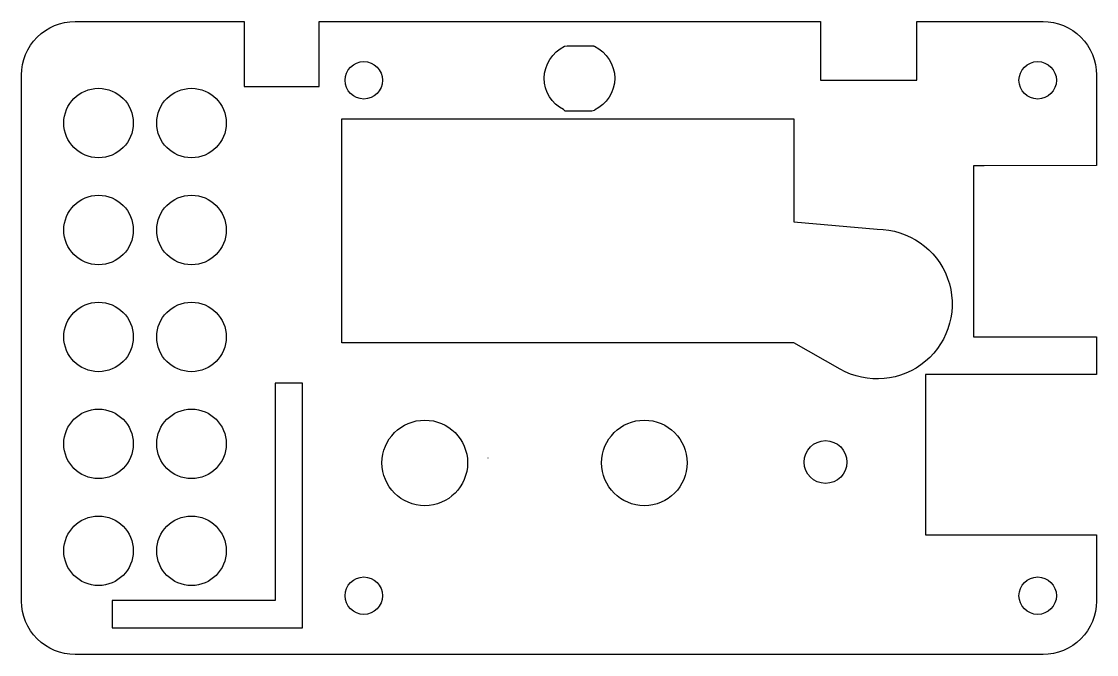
# Model space of a CAD drawing. Header units: millimetres. Extents: x 66 to 167, y -202 to -143.
import ezdxf

# ---------------------------------------------------------------- set-up
doc = ezdxf.new("R2010")
doc.units = ezdxf.units.MM
doc.layers.get('0').update_dxf_attribs({"linetype": 'CONTINUOUS'})

msp = doc.modelspace()

# ---------------------------------------------------------------- linework, layer by layer
for p, q in [((116.99, -145.27), (117.23, -145.22)), ((117.23, -145.22), (119.56, -145.22)), ((119.56, -145.22), (119.69, -145.22)), ((117.02, -151.3), (116.91, -151.19)), ((117.02, -151.3), (119.56, -151.3)), ((119.56, -151.3), (119.79, -151.23)), ((109.86, -183.79), (109.84, -183.79))]:
    msp.add_line(p, q)
for points in [[(166.73, -156.43), (156.23, -156.44), (155.23, -156.44), (155.23, -172.44), (156.23, -172.44), (166.73, -172.44), (166.73, -175.96), (152.73, -175.96), (150.73, -175.96), (150.73, -190.96), (152.73, -190.96), (166.73, -190.96), (166.73, -192.96), (166.73, -197.15, -0.414214), (161.73, -202.15), (71.23, -202.15, -0.414214), (66.23, -197.15), (66.23, -147.95, -0.414214), (71.23, -142.95), (87.06, -142.95), (87.06, -148.04), (87.06, -149.04), (94.06, -149.04), (94.06, -148.04), (94.06, -142.95), (138.93, -142.95), (140.93, -142.95), (140.93, -148.45), (149.93, -148.45), (149.93, -142.95), (151.93, -142.95), (161.73, -142.95, -0.414214), (166.73, -147.95), (166.73, -154.43)], [(137.44, -173), (96.17, -173), (96.17, -152.06), (137.44, -152.06), (138.44, -152.06), (138.44, -161.7), (146.23, -162.38, -1.299973), (142.76, -175.46), (138.44, -173)]]:
    msp.add_lwpolyline(points, format="xyb", close=True)
msp.add_lwpolyline([(92.49, -176.78), (91.22, -176.78), (89.95, -176.78), (89.95, -197.1), (74.71, -197.1), (74.71, -198.37), (74.71, -199.64), (92.49, -199.64)], close=True)
for centre, radius in [((98.23, -148.45), 1.75), ((161.23, -148.45), 1.75), ((73.43, -152.45), 3.25), ((82.12, -152.45), 3.25), ((73.43, -162.45), 3.25), ((82.12, -162.45), 3.25), ((73.43, -172.45), 3.25), ((82.12, -172.45), 3.25), ((73.43, -182.45), 3.25), ((82.12, -182.45), 3.25), ((103.93, -184.23), 4), ((124.46, -184.23), 4), ((141.4, -184.15), 2), ((73.43, -192.45), 3.25), ((82.12, -192.45), 3.25), ((98.23, -196.65), 1.75), ((161.23, -196.65), 1.75)]:
    msp.add_circle(centre, radius)
for points, knots in [([(116.91, -151.19), (115.81, -150.65), (115.1, -149.5), (115.1, -148.26), (115.1, -146.98), (115.84, -145.82), (116.99, -145.27)], [1.024717, 1.024717, 1.024717, 1.024717, 2, 2, 2, 3, 3, 3, 3]), ([(119.69, -145.22), (119.73, -145.24), (119.76, -145.25), (119.79, -145.27), (120.94, -145.82), (121.69, -146.98), (121.69, -148.26), (121.69, -149.53), (120.94, -150.71), (119.79, -151.23)], [0.964963, 0.964963, 0.964963, 0.964963, 1, 1, 1, 2, 2, 2, 3, 3, 3, 3])]:
    msp.add_open_spline(points, degree=3, knots=knots)

doc.saveas('drawing.dxf')
